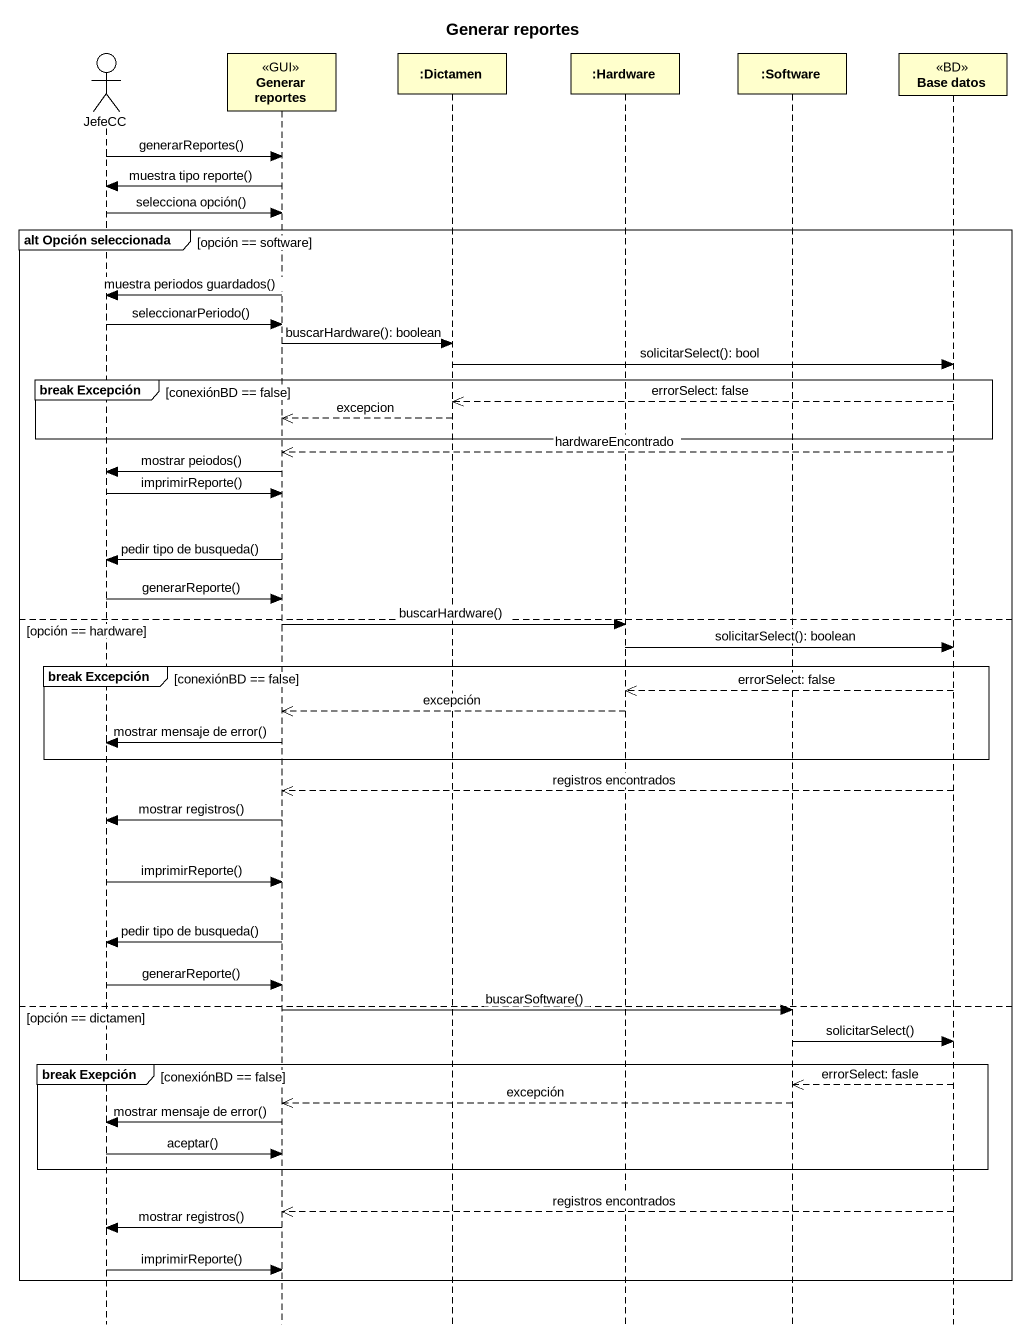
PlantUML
@startuml
title Generar reportes
hide footbox
actor JefeCC
participant "Generar reportes" as Generar_reportes <<GUI>>
participant ":Dictamen" as Dictamen
participant ":Hardware" as Hardware
participant ":Software" as Software
participant "Base datos" as Base_datos <<BD>>

JefeCC -> Generar_reportes : generarReportes()
Generar_reportes -> JefeCC : muestra tipo reporte()
JefeCC -> Generar_reportes : selecciona opción()
group alt Opción seleccionada [opción == software]
  Generar_reportes -> JefeCC : muestra periodos guardados()
  JefeCC -> Generar_reportes : seleccionarPeriodo()
  Generar_reportes -> Dictamen : buscarHardware(): boolean
  Dictamen -> Base_datos : solicitarSelect(): bool
  group break Excepción [conexiónBD == false]
    Base_datos -->> Dictamen : errorSelect: false
    Dictamen -->> Generar_reportes : excepcion
  end
  Base_datos -->> Generar_reportes : hardwareEncontrado
  Generar_reportes -> JefeCC : mostrar peiodos()
  JefeCC -> Generar_reportes : imprimirReporte()
  Generar_reportes -> JefeCC : pedir tipo de busqueda()
  JefeCC -> Generar_reportes : generarReporte()
else opción == hardware
  Generar_reportes -> Hardware : buscarHardware()
  Hardware -> Base_datos : solicitarSelect(): boolean
  group break Excepción [conexiónBD == false]
    Base_datos -->> Hardware : errorSelect: false
    Hardware -->> Generar_reportes : excepción
    Generar_reportes -> JefeCC : mostrar mensaje de error()
  end
  Base_datos -->> Generar_reportes : registros encontrados
  Generar_reportes -> JefeCC : mostrar registros()
  JefeCC -> Generar_reportes : imprimirReporte()
  Generar_reportes -> JefeCC : pedir tipo de busqueda()
  JefeCC -> Generar_reportes : generarReporte()
else opción == dictamen
  Generar_reportes -> Software : buscarSoftware()
  Software -> Base_datos : solicitarSelect()
  group break Exepción [conexiónBD == false]
    Base_datos -->> Software : errorSelect: fasle
    Software -->> Generar_reportes : excepción
    Generar_reportes -> JefeCC : mostrar mensaje de error()
    JefeCC -> Generar_reportes : aceptar()
  end
  Base_datos -->> Generar_reportes : registros encontrados
  Generar_reportes -> JefeCC : mostrar registros()
  JefeCC -> Generar_reportes : imprimirReporte()
end
@enduml
